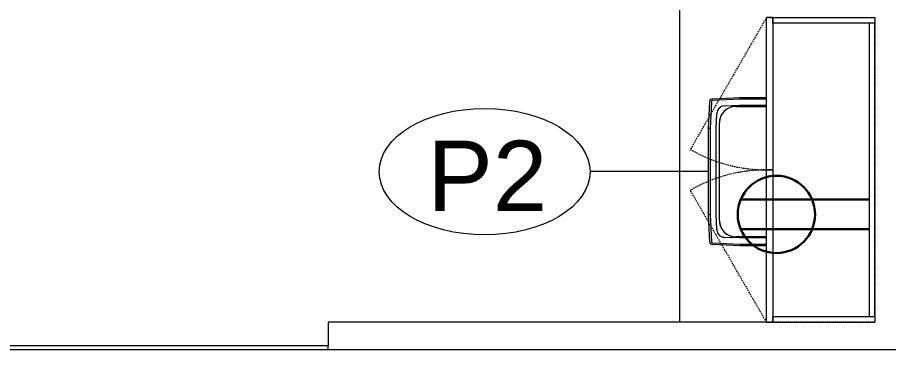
# Model space of a CAD drawing. Header units: inches. Extents: x 4757 to 6765, y 9919 to 10946.
# Drawn here: x 6205.7 to 6317.2, y 10503.8 to 10546.4 of the extents above; entities that cross this region are included whole.
import ezdxf

# ---------------------------------------------------------------- set-up
doc = ezdxf.new("R2010")
doc.units = ezdxf.units.IN
doc.header["$MEASUREMENT"] = 0
doc.linetypes.add('Dash', pattern=[0.25, 0.125, -0.125])
doc.linetypes.add('Hidden', pattern=[0.28125, 0.1875, -0.09375])
for name, color, linetype, lineweight in [('A-ANNO-NOTE', 7, 'Continuous', 9), ('A-WALL', 113, 'Continuous', 13), ('I-WALL', 2, 'Continuous', 9), ('P-SANR-FIXT', 6, 'Continuous', 9), ('P-SANR-FIXT-IDEN', 2, 'Continuous', 9), ('Q-CASE', 31, 'Continuous', 9), ('Q-CASE-HDLN', 31, 'Dash', 9)]:
    doc.layers.add(name, color=color, linetype=linetype, lineweight=lineweight)
doc.styles.add('Swis721 Lt BT_1', font='swissl.ttf', dxfattribs={"height": 9})

# ---------------------------------------------------------------- blocks, each defined once
blk = doc.blocks.new('C-Counter Top - ADJ HEIGHT-8150844-Level XX  POWER _ SIGNAL')
at = {"layer": 'Q-CASE'}
blk.add_line((-47.26, 0), (69.94, 0), dxfattribs=at)
blk = doc.blocks.new('P-Sink-Rectangular - PSR1918-8371082-Level XX  POWER _ SIGNAL')
at = {"layer": 'P-SANR-FIXT'}
for p, q in [((-8.99, 8.84), (-5.52, 9)), ((-5.51, 8.78), (-5.52, 9)), ((-5.52, 9), (5.52, 9)), ((5.51, 8.78), (5.52, 9)), ((5.52, 9), (8.99, 8.84)), ((-9.5, 4.97), (-9.34, 8.49)), ((-9.13, 8.48), (-9.28, 4.96)), ((-5.51, 8.78), (-8.98, 8.63)), ((-7.47, 7.92), (-5.51, 8)), ((5.51, 8.78), (-5.51, 8.78)), ((-5.51, 8), (5.51, 8)), ((8.98, 8.63), (5.51, 8.78)), ((5.51, 8), (7.47, 7.92)), ((9.28, 4.96), (9.13, 8.48)), ((9.34, 8.49), (9.5, 4.97)), ((-8.5, 5.01), (-8.42, 6.97)), ((-6.25, 7.6), (6.25, 7.6)), ((-6.25, 7.6), (6.25, 7.6)), ((8.42, 6.97), (8.5, 5.01)), ((-9.28, 4.96), (-9.5, 4.97)), ((-9.5, 1.56), (-9.5, 4.97)), ((-9.28, 4.96), (-9.28, 1.56)), ((-8.5, 1.56), (-8.5, 5.01)), ((-8.35, 1.56), (-8.35, 5.5)), ((-8.35, 1.56), (-8.35, 5.5)), ((8.35, 5.5), (8.35, 1.56)), ((8.35, 5.5), (8.35, 1.56)), ((8.5, 5.01), (8.5, 1.56)), ((9.28, 4.96), (9.5, 4.97)), ((9.28, 1.56), (9.28, 4.96)), ((9.5, 4.97), (9.5, 1.56))]:
    blk.add_line(p, q, dxfattribs=at)
for centre, radius, start, end in [((-8.97, 8.47), 0.371, 92.5667, 177.4333), ((-8.97, 8.47), 0.156, 92.5667, 177.4333), ((-7.42, 6.92), 0.995, 92.5667, 177.4333), ((7.42, 6.92), 0.995, 2.5667, 87.4333), ((8.97, 8.47), 0.156, 2.5667, 87.4333), ((8.97, 8.47), 0.371, 2.5667, 87.4333), ((-6.25, 5.5), 2.1, 90, 180), ((-6.25, 5.5), 2.1, 90, 180), ((-6.25, 5.5), 2.1, 115.0288, 154.9712), ((-6.25, 5.5), 2.1, 90, 109.9712), ((6.25, 5.5), 2.1, 70.0288, 90), ((6.25, 5.5), 2.1, 0, 90), ((6.25, 5.5), 2.1, 0, 90), ((6.25, 5.5), 2.1, 25.0288, 64.9712), ((-6.25, 5.5), 2.1, 160.0288, 180), ((6.25, 5.5), 2.1, 360, 19.9712)]:
    blk.add_arc(centre, radius, start, end, dxfattribs=at)
blk = doc.blocks.new('CW Cupbd Ohead - 37_h x 13 7_8_d - 2 Doors - 1 Shelf-8874329-Level XX  POWER _ SIGNAL')
at = {"layer": 'Q-CASE'}
for p, q in [((2, -2.36), (2.75, -2.36)), ((2, -15.45), (2, -2.36)), ((2.75, -2.36), (2.75, -15.45)), ((40.31, -2.36), (2.75, -2.36)), ((2.75, -3.11), (40.31, -3.11)), ((40.31, -2.36), (41.06, -2.36)), ((40.31, -15.45), (40.31, -2.36)), ((41.06, -15.45), (41.06, -2.36)), ((2, -15.45), (21.53, -15.45)), ((2, -15.45), (2, -16.24)), ((2.75, -15.45), (2, -15.45)), ((21.53, -16.24), (21.53, -15.45)), ((21.53, -15.45), (41.06, -15.45)), ((21.53, -15.45), (21.53, -16.24)), ((41.06, -15.45), (40.31, -15.45)), ((41.06, -16.24), (41.06, -15.45)), ((21.53, -16.24), (2, -16.24)), ((41.06, -16.24), (21.53, -16.24))]:
    blk.add_line(p, q, dxfattribs=at)
at = {"layer": 'Q-CASE', "linetype": 'Hidden'}
for p, q in [((2, -16.24), (18.91, -26)), ((41.06, -16.24), (24.15, -26))]:
    blk.add_line(p, q, dxfattribs=at)
for centre, start, end in [((2, -16.24), 330, 0.5), ((41.06, -16.24), 179.5, 210)]:
    blk.add_arc(centre, 19.53, start, end, dxfattribs=at)
at = {"layer": 'Q-CASE-HDLN'}
for p, q in [((2, -16.24), (2, -2.36)), ((2, -2.36), (41.06, -2.36)), ((41.06, -2.36), (41.06, -16.24)), ((41.06, -16.24), (2, -16.24))]:
    blk.add_line(p, q, dxfattribs=at)
blk = doc.blocks.new('Plumbing Equipment Tag - Standard-3394155-Level XX  POWER _ SIGNAL')
at = {"layer": 'P-SANR-FIXT-IDEN'}
blk.add_ellipse((-0.0499, 0.0037), major_axis=(-0.1406, 0), ratio=0.600473, dxfattribs=at)

msp = doc.modelspace()

# ---------------------------------------------------------------- linework, layer by layer
at = {"layer": 'A-ANNO-NOTE', "lineweight": 30}
for p, q in [((6314.83, 10523.03), (6298.31, 10523.03)), ((6314.83, 10519.2), (6298.31, 10519.2)), ((6314.83, 10519.2), (6298.31, 10519.2))]:
    msp.add_line(p, q, dxfattribs=at)
msp.add_circle((6302.87, 10521.11), 4.95, dxfattribs=at)
at = {"layer": 'A-WALL'}
msp.add_line((6245.48, 10503.79), (6245.48, 10504.29), dxfattribs=at)
at = {"layer": 'I-WALL', "lineweight": 13}
for p, q in [((6301.61, 10507.29), (6245.48, 10507.29)), ((6245.48, 10507.29), (6245.48, 10504.29)), ((6245.48, 10504.29), (6156.03, 10504.29)), ((6156.03, 10503.79), (6425.48, 10503.79))]:
    msp.add_line(p, q, dxfattribs=at)
at = {"layer": 'P-SANR-FIXT-IDEN'}
msp.add_line((6294.17, 10526.59), (6279.02, 10526.59), dxfattribs=at)

# ---------------------------------------------------------------- block references
at = {"layer": 'P-SANR-FIXT', "rotation": 89.99999999999973}
msp.add_blockref('P-Sink-Rectangular - PSR1918-8371082-Level XX  POWER _ SIGNAL', (6303.17, 10526.59), dxfattribs=at)
at = {"layer": 'P-SANR-FIXT-IDEN', "xscale": 95.99999999999994, "yscale": 95.99999999999994, "zscale": 95.99999999999994}
msp.add_blockref('Plumbing Equipment Tag - Standard-3394155-Level XX  POWER _ SIGNAL', (6270.3, 10526.23), dxfattribs=at)
at = {"layer": 'Q-CASE'}
for name, p, rotation in [('C-Counter Top - ADJ HEIGHT-8150844-Level XX  POWER _ SIGNAL', (6290.48, 10577.23), 269.9999999999992), ('CW Cupbd Ohead - 37_h x 13 7_8_d - 2 Doors - 1 Shelf-8874329-Level XX  POWER _ SIGNAL', (6317.85, 10548.35), 270.000000000002)]:
    msp.add_blockref(name, p, dxfattribs=dict(at, rotation=rotation))

# ---------------------------------------------------------------- texts
at = {"layer": 'P-SANR-FIXT-IDEN', "insert": (6258.17, 10530.56), "char_height": 9, "width": 17.574, "attachment_point": 1, "style": 'Swis721 Lt BT_1'}
msp.add_mtext('P2', dxfattribs=at)

doc.saveas('drawing.dxf')
